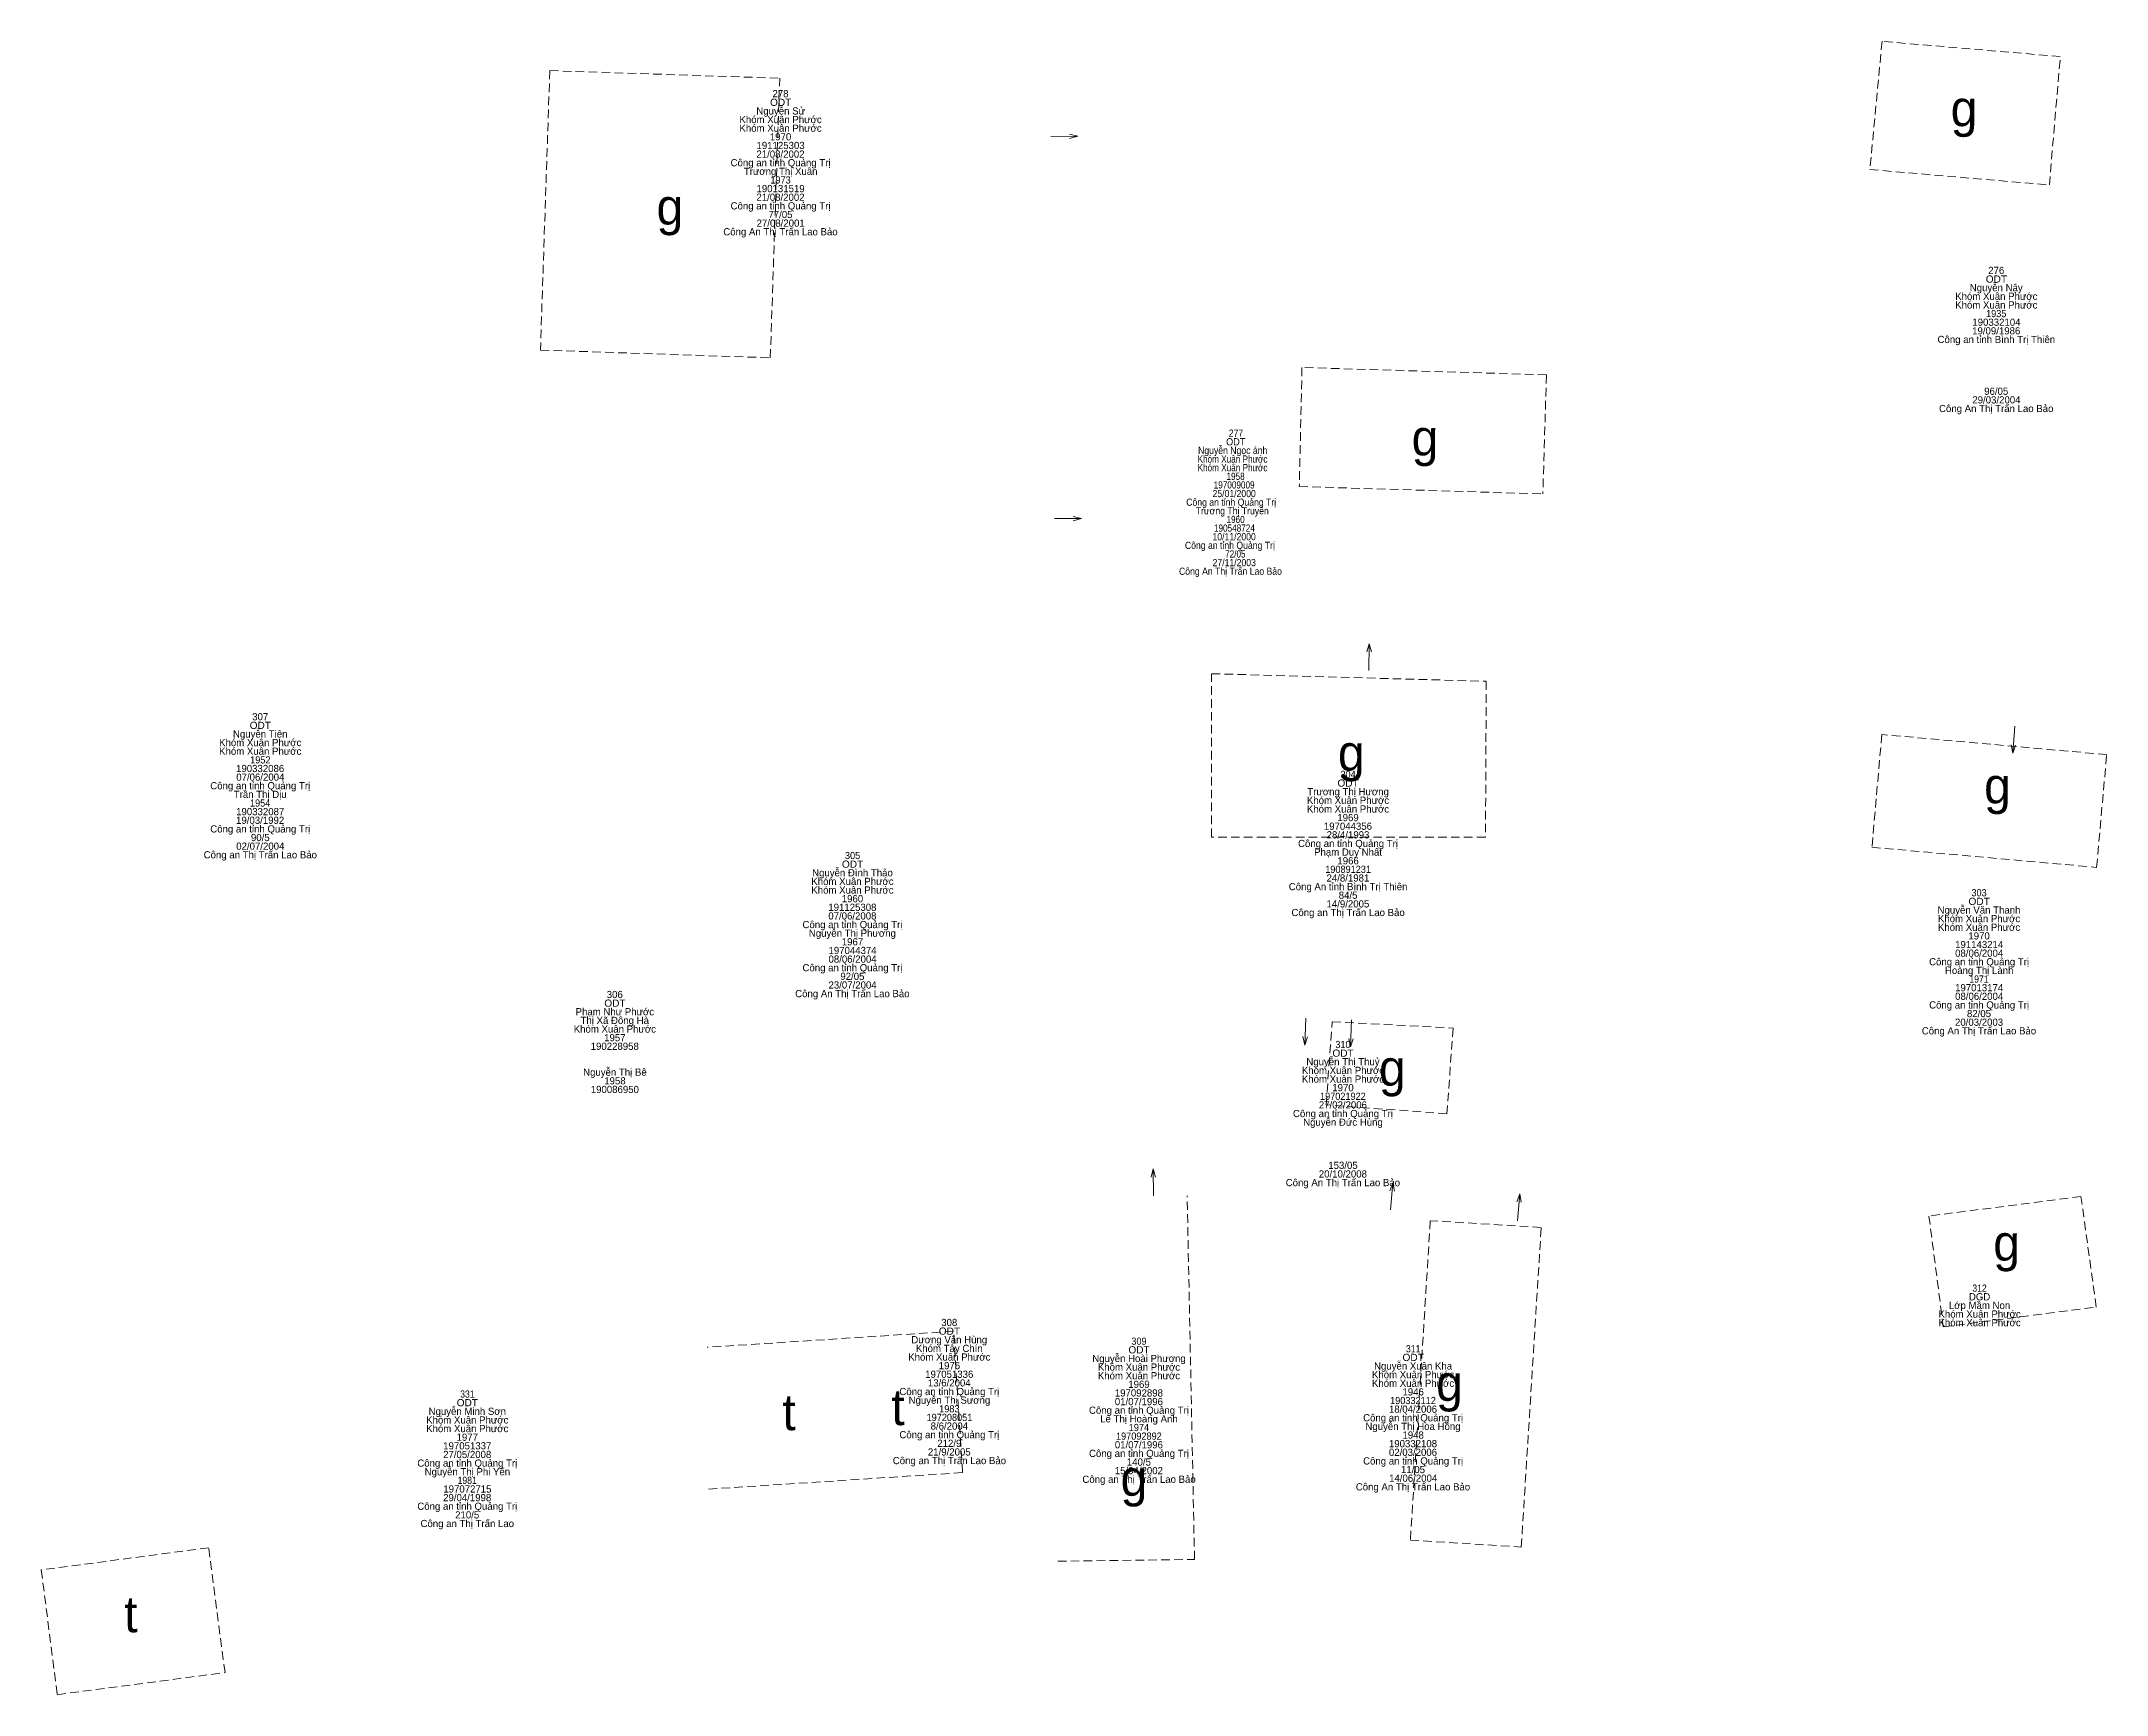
# Model space of a CAD drawing. Header units: metres. Extents: x 537497 to 538007, y 1836993 to 1837512.
# Drawn here: x 537500.6 to 537615.5, y 1837105.9 to 1837197.8 of the extents above; entities that cross this region are included whole.
import ezdxf
from ezdxf.enums import TextEntityAlignment as Align

# ---------------------------------------------------------------- set-up
doc = ezdxf.new("R2010")
doc.units = ezdxf.units.M
doc.header["$LTSCALE"] = 0.16
doc.linetypes.add('MEDIUM_DASHED', pattern=[4.5, 3, -1.5])
doc.layers.add('14', color=7, linetype='MEDIUM_DASHED', lineweight=13)
doc.layers.add('16', color=7, linetype='Continuous', lineweight=13)
doc.layers.add('15', color=7, linetype='Continuous')

msp = doc.modelspace()

# ---------------------------------------------------------------- linework, layer by layer
at = {"layer": '14'}
for p, q in [((537528.87, 1837196.19), (537541.66, 1837195.77)), ((537584.32, 1837179.27), (537584.12, 1837172.65)), ((537551.33, 1837126.08), (537537.63, 1837125.19))]:
    msp.add_line(p, q, dxfattribs=at)
for points in [[(537612.91, 1837196.97), (537602.99, 1837197.82), (537602.32, 1837190.69), (537612.3, 1837189.83)], [(537565.69, 1837162.65), (537580.97, 1837162.23), (537580.93, 1837153.56), (537565.69, 1837153.56)], [(537615.49, 1837158.15), (537602.98, 1837159.27), (537602.43, 1837153), (537614.93, 1837151.88)], [(537572.4, 1837143.29), (537579.13, 1837142.94), (537578.78, 1837138.18), (537572.06, 1837138.67)], [(537605.6, 1837132.49), (537606.4, 1837126.33), (537614.91, 1837127.43), (537614.06, 1837133.58)], [(537584.03, 1837131.86), (537577.86, 1837132.23), (537576.75, 1837114.47), (537582.92, 1837114.08)], [(537500.58, 1837112.81), (537501.47, 1837105.87), (537510.8, 1837107.1), (537509.89, 1837114.04)]]:
    msp.add_lwpolyline(points, close=True, dxfattribs=at)
for points in [[(537528.87, 1837196.19), (537528.35, 1837180.65), (537541.14, 1837180.22), (537541.66, 1837195.77)], [(537584.32, 1837179.27), (537570.72, 1837179.68), (537570.57, 1837173.06), (537584.12, 1837172.65)], [(537557.13, 1837113.29), (537564.74, 1837113.39), (537564.33, 1837133.61)], [(537537.7, 1837117.3), (537551.84, 1837118.22), (537551.33, 1837126.08)]]:
    msp.add_lwpolyline(points, dxfattribs=at)
at = {"layer": '16'}
for p, q in [((537558.24, 1837192.54), (537557.78, 1837192.41)), ((537558.45, 1837171.28), (537557.99, 1837171.15)), ((537574.46, 1837164.32), (537574.58, 1837163.86)), ((537610.26, 1837158.24), (537610.17, 1837158.7)), ((537570.88, 1837142), (537570.77, 1837142.47)), ((537573.42, 1837141.9), (537573.32, 1837142.37)), ((537562.44, 1837135.11), (537562.57, 1837134.65)), ((537575.78, 1837134.34), (537575.86, 1837133.87)), ((537582.84, 1837133.73), (537582.92, 1837133.26))]:
    msp.add_line(p, q, dxfattribs=at)
for points in [[(537556.74, 1837192.52), (537558.24, 1837192.54), (537557.79, 1837192.66)], [(537556.95, 1837171.28), (537558.45, 1837171.28), (537557.99, 1837171.4)], [(537574.43, 1837162.82), (537574.46, 1837164.32), (537574.33, 1837163.87)], [(537610.38, 1837159.73), (537610.26, 1837158.24), (537610.42, 1837158.68)], [(537570.94, 1837143.5), (537570.88, 1837142), (537571.02, 1837142.45)], [(537573.48, 1837143.4), (537573.42, 1837141.9), (537573.56, 1837142.35)], [(537562.45, 1837133.61), (537562.44, 1837135.11), (537562.32, 1837134.66)], [(537575.64, 1837132.84), (537575.78, 1837134.34), (537575.61, 1837133.9)], [(537582.71, 1837132.23), (537582.84, 1837133.73), (537582.68, 1837133.28)]]:
    msp.add_lwpolyline(points, dxfattribs=at)

# ---------------------------------------------------------------- texts
at = {"layer": '15'}
for s, p in [('278', (537541.705, 1837194.71)), ('Nguyễn Sử', (537541.715, 1837193.75)), ('Khóm Xuân Phước', (537541.71, 1837193.27)), ('Khóm Xuân Phước', (537541.71, 1837192.79)), ('1970', (537541.71, 1837192.31)), ('21/08/2002', (537541.705, 1837191.35)), ('191125303', (537541.71, 1837191.83)), ('Công an tỉnh Quảng Trị', (537541.71, 1837190.87)), ('Trương Thị Xuân', (537541.715, 1837190.39)), ('21/08/2002', (537541.705, 1837188.95)), ('190131519', (537541.71, 1837189.43)), ('Công an tỉnh Quảng Trị', (537541.71, 1837188.47)), ('77/05', (537541.705, 1837187.99)), ('Công An Thị Trấn Lao Bảo', (537541.705, 1837187.03)), ('27/08/2001', (537541.715, 1837187.51)), ('276', (537609.345, 1837184.88)), ('Khóm Xuân Phước', (537609.35, 1837183.44)), ('Khóm Xuân Phước', (537609.35, 1837182.96)), ('Nguyễn Nậy', (537609.345, 1837183.92)), ('190332104', (537609.355, 1837182)), ('Công an tỉnh Bình Trị Thiên', (537609.35, 1837181.04)), ('19/09/1986', (537609.345, 1837181.52)), ('Công An Thị Trấn Lao Bảo', (537609.345, 1837177.2)), ('29/03/2004', (537609.355, 1837177.68)), ('96/05', (537609.345, 1837178.16)), ('307', (537512.76, 1837160.06)), ('Nguyễn Tiên', (537512.76, 1837159.1)), ('Khóm Xuân Phước', (537512.76, 1837158.62)), ('Khóm Xuân Phước', (537512.76, 1837158.14)), ('07/06/2004', (537512.765, 1837156.7)), ('190332086', (537512.755, 1837157.18)), ('Công an tỉnh Quảng Trị', (537512.76, 1837156.22)), ('Trần Thị Dịu', (537512.76, 1837155.74)), ('Trương Thị Hương', (537573.285, 1837155.89)), ('Khóm Xuân Phước', (537573.28, 1837155.41)), ('19/03/1992', (537512.755, 1837154.3)), ('190332087', (537512.76, 1837154.78)), ('Khóm Xuân Phước', (537573.28, 1837154.93)), ('1969', (537573.28, 1837154.45)), ('Công an tỉnh Quảng Trị', (537512.76, 1837153.82)), ('90/5', (537512.765, 1837153.34)), ('197044356', (537573.275, 1837153.97)), ('28/4/1993', (537573.28, 1837153.49)), ('Công an Thị Trấn Lao Bảo', (537512.765, 1837152.38)), ('02/07/2004', (537512.765, 1837152.86)), ('Công an tỉnh Quảng Trị', (537573.28, 1837153.01)), ('Phạm Duy Nhất', (537573.28, 1837152.53)), ('1966', (537573.285, 1837152.05)), ('Khóm Xuân Phước', (537545.71, 1837150.9)), ('Nguyễn Đình Thảo', (537545.71, 1837151.38)), ('24/8/1981', (537573.275, 1837151.09)), ('Khóm Xuân Phước', (537545.71, 1837150.42)), ('1960', (537545.71, 1837149.94)), ('Công An tỉnh Bình Trị Thiên', (537573.285, 1837150.61)), ('14/9/2005', (537573.275, 1837149.65)), ('84/5', (537573.285, 1837150.13)), ('Công an tỉnh Quảng Trị', (537545.71, 1837148.5)), ('07/06/2008', (537545.705, 1837148.98)), ('191125308', (537545.705, 1837149.46)), ('Công an Thị Trấn Lao Bảo', (537573.285, 1837149.17)), ('Nguyễn Văn Thanh', (537608.385, 1837149.31)), ('Khóm Xuân Phước', (537608.39, 1837148.83)), ('Nguyễn Thị Phương', (537545.705, 1837148.02)), ('1967', (537545.71, 1837147.54)), ('Khóm Xuân Phước', (537608.39, 1837148.35)), ('191143214', (537608.395, 1837147.39)), ('1970', (537608.39, 1837147.87)), ('08/06/2004', (537545.715, 1837146.58)), ('197044374', (537545.715, 1837147.06)), ('Công an tỉnh Quảng Trị', (537608.39, 1837146.43)), ('08/06/2004', (537608.395, 1837146.91)), ('Công an tỉnh Quảng Trị', (537545.71, 1837146.1)), ('23/07/2004', (537545.715, 1837145.14)), ('92/05', (537545.705, 1837145.62)), ('Hoàng Thị Lành', (537608.395, 1837145.95)), ('306', (537532.485, 1837144.61)), ('Công An Thị Trấn Lao Bảo', (537545.705, 1837144.66)), ('Công an tỉnh Quảng Trị', (537608.39, 1837144.03)), ('08/06/2004', (537608.395, 1837144.51)), ('197013174', (537608.395, 1837144.99)), ('Phạm Như Phước', (537532.49, 1837143.65)), ('Thị Xã Đông Hà', (537532.485, 1837143.17)), ('20/03/2003', (537608.39, 1837143.07)), ('82/05', (537608.385, 1837143.55)), ('Khóm Xuân Phước', (537532.49, 1837142.69)), ('190228958', (537532.485, 1837141.73)), ('1957', (537532.49, 1837142.21)), ('Công An Thị Trấn Lao Bảo', (537608.385, 1837142.59)), ('Nguyễn Thị Thuỷ', (537573, 1837140.87)), ('Nguyễn Thị Bê', (537532.495, 1837140.29)), ('190086950', (537532.49, 1837139.33)), ('1958', (537532.495, 1837139.81)), ('Khóm Xuân Phước', (537573, 1837140.39)), ('Khóm Xuân Phước', (537573, 1837139.91)), ('1970', (537573, 1837139.43)), ('27/02/2006', (537572.995, 1837138.47)), ('Công an tỉnh Quảng Trị', (537573, 1837137.99)), ('Nguyễn Đức Hùng', (537573, 1837137.51)), ('153/05', (537573, 1837135.11)), ('Công An Thị Trấn Lao Bảo', (537572.995, 1837134.15)), ('20/10/2008', (537572.995, 1837134.63)), ('Khóm Xuân Phước', (537608.42, 1837126.84)), ('Lớp Mầm Non', (537608.415, 1837127.32)), ('DGD', (537608.42, 1837127.8)), ('308', (537551.095, 1837126.37)), ('Khóm Xuân Phước', (537608.42, 1837126.36)), ('Khóm Xuân Phước', (537551.1, 1837124.45)), ('Dương Văn Hùng', (537551.095, 1837125.41)), ('Khóm Tây Chín', (537551.095, 1837124.93)), ('Nguyễn Hoài Phương', (537561.65, 1837124.37)), ('197051336', (537551.095, 1837123.49)), ('1976', (537551.105, 1837123.97)), ('Khóm Xuân Phước', (537561.65, 1837123.89)), ('Khóm Xuân Phước', (537561.65, 1837123.41)), ('Khóm Xuân Phước', (537576.9, 1837123.47)), ('Nguyễn Xuân Kha', (537576.9, 1837123.95)), ('Công an tỉnh Quảng Trị', (537551.1, 1837122.53)), ('Nguyễn Thị Sương', (537551.105, 1837122.05)), ('13/6/2004', (537551.095, 1837123.01)), ('197092898', (537561.645, 1837122.45)), ('1969', (537561.65, 1837122.93)), ('Khóm Xuân Phước', (537576.9, 1837122.99)), ('1946', (537576.905, 1837122.51)), ('Khóm Xuân Phước', (537524.28, 1837120.95)), ('Nguyễn Minh Sơn', (537524.28, 1837121.43)), ('Công an tỉnh Quảng Trị', (537561.65, 1837121.49)), ('Lê Thị Hoàng Anh', (537561.65, 1837121.01)), ('01/07/1996', (537561.645, 1837121.97)), ('Công an tỉnh Quảng Trị', (537576.9, 1837121.07)), ('18/04/2006', (537576.895, 1837121.55)), ('Khóm Xuân Phước', (537524.28, 1837120.47)), ('1977', (537524.28, 1837119.99)), ('Công an tỉnh Quảng Trị', (537551.1, 1837120.13)), ('8/6/2004', (537551.1, 1837120.61)), ('Nguyễn Thị Hoa Hồng', (537576.895, 1837120.59)), ('1948', (537576.905, 1837120.11)), ('27/05/2008', (537524.275, 1837119.03)), ('197051337', (537524.28, 1837119.51)), ('Công an Thị Trấn Lao Bảo', (537551.105, 1837118.69)), ('21/9/2005', (537551.095, 1837119.17)), ('212/9', (537551.1, 1837119.65)), ('Công an tỉnh Quảng Trị', (537561.65, 1837119.09)), ('01/07/1996', (537561.645, 1837119.57)), ('140/5', (537561.645, 1837118.61)), ('Công an tỉnh Quảng Trị', (537576.9, 1837118.67)), ('02/03/2006', (537576.895, 1837119.15)), ('190332108', (537576.895, 1837119.63)), ('Công an tỉnh Quảng Trị', (537524.28, 1837118.55)), ('Nguyễn Thị Phi Yến', (537524.285, 1837118.07)), ('Công an Thị Trấn Lao Bảo', (537561.655, 1837117.65)), ('15/04/2002', (537561.645, 1837118.13)), ('14/06/2004', (537576.905, 1837117.71)), ('11/05', (537576.895, 1837118.19)), ('29/04/1998', (537524.275, 1837116.63)), ('197072715', (537524.285, 1837117.11)), ('Công An Thị Trấn Lao Bảo', (537576.895, 1837117.23)), ('Công an tỉnh Quảng Trị', (537524.28, 1837116.15)), ('Công an Thị Trấn Lao', (537524.28, 1837115.19)), ('210/5', (537524.275, 1837115.67))]:
    msp.add_text(s, height=0.4, dxfattribs=at).set_placement(p, align=Align.CENTER)
for s, width, p in [('ODT', 1.05, (537541.715, 1837194.23)), ('1973', 0.95, (537541.71, 1837189.91)), ('ODT', 1.05, (537609.355, 1837184.4)), ('1935', 0.95, (537609.345, 1837182.48)), ('Nguyễn Ngọc ánh', 0.9, (537566.865, 1837174.87)), ('ODT', 0.95, (537567.035, 1837175.35)), ('277', 0.9, (537567.045, 1837175.83)), ('Khóm Xuân Phước', 0.85, (537566.855, 1837174.39)), ('Khóm Xuân Phước', 0.85, (537566.855, 1837173.91)), ('197009009', 0.85, (537566.945, 1837172.95)), ('1958', 0.85, (537567.025, 1837173.43)), ('Công an tỉnh Quảng Trị', 0.9, (537566.78, 1837171.99)), ('Trương Thị Truyền', 0.9, (537566.84, 1837171.51)), ('25/01/2000', 0.9, (537566.945, 1837172.47)), ('190548724', 0.85, (537566.96, 1837170.55)), ('1960', 0.85, (537567.025, 1837171.03)), ('Công an tỉnh Quảng Trị ', 0.9, (537566.775, 1837169.59)), ('10/11/2000', 0.9, (537566.945, 1837170.07)), ('Công An Thị Trấn Lao Bảo', 0.9, (537566.74, 1837168.15)), ('27/11/2003', 0.9, (537566.95, 1837168.63)), ('72/05', 0.85, (537567.01, 1837169.11)), ('ODT', 1.05, (537512.765, 1837159.58)), ('1952', 0.95, (537512.765, 1837157.66)), ('304', 0.95, (537573.285, 1837156.85)), ('ODT', 1.05, (537573.285, 1837156.37)), ('1954', 0.95, (537512.755, 1837155.26)), ('305', 0.95, (537545.715, 1837152.34)), ('ODT', 1.05, (537545.715, 1837151.86)), ('190891231', 0.95, (537573.285, 1837151.57)), ('ODT', 1.05, (537608.395, 1837149.79)), ('303', 0.95, (537608.39, 1837150.27)), ('1971', 0.9, (537608.385, 1837145.47)), ('ODT', 1.05, (537532.495, 1837144.13)), ('310', 0.95, (537573, 1837141.83)), ('ODT', 1.05, (537573.005, 1837141.35)), ('197021922', 0.95, (537572.995, 1837138.95)), ('312', 0.9, (537608.415, 1837128.28)), ('ODT', 1.05, (537551.105, 1837125.89)), ('ODT', 1.05, (537561.655, 1837124.85)), ('309', 0.95, (537561.65, 1837125.33)), ('ODT', 1.05, (537576.905, 1837124.43)), ('311', 0.9, (537576.905, 1837124.91)), ('331', 0.9, (537524.285, 1837122.39)), ('ODT', 1.05, (537524.285, 1837121.91)), ('197208051', 0.95, (537551.105, 1837121.09)), ('1983', 0.95, (537551.1, 1837121.57)), ('190332112', 0.95, (537576.895, 1837122.03)), ('197092892', 0.95, (537561.645, 1837120.05)), ('1974', 0.95, (537561.645, 1837120.53)), ('1981', 0.9, (537524.275, 1837117.59))]:
    msp.add_text(s, height=0.4, dxfattribs=dict(at, width=width)).set_placement(p, align=Align.CENTER)
at = {"layer": '16'}
for s, p in [('g', (537606.81, 1837193.09)), ('g', (537534.81, 1837187.62)), ('g', (537576.82, 1837174.78)), ('g', (537572.72, 1837157.25)), ('g', (537608.67, 1837155.43)), ('g', (537575, 1837139.73)), ('g', (537609.18, 1837130)), ('g', (537578.18, 1837122.2)), ('t', (537547.87, 1837120.86)), ('t', (537541.81, 1837120.58)), ('g', (537560.63, 1837116.92)), ('t', (537505.19, 1837109.34))]:
    msp.add_text(s, height=2, dxfattribs=at).set_placement(p)

doc.saveas('drawing.dxf')
